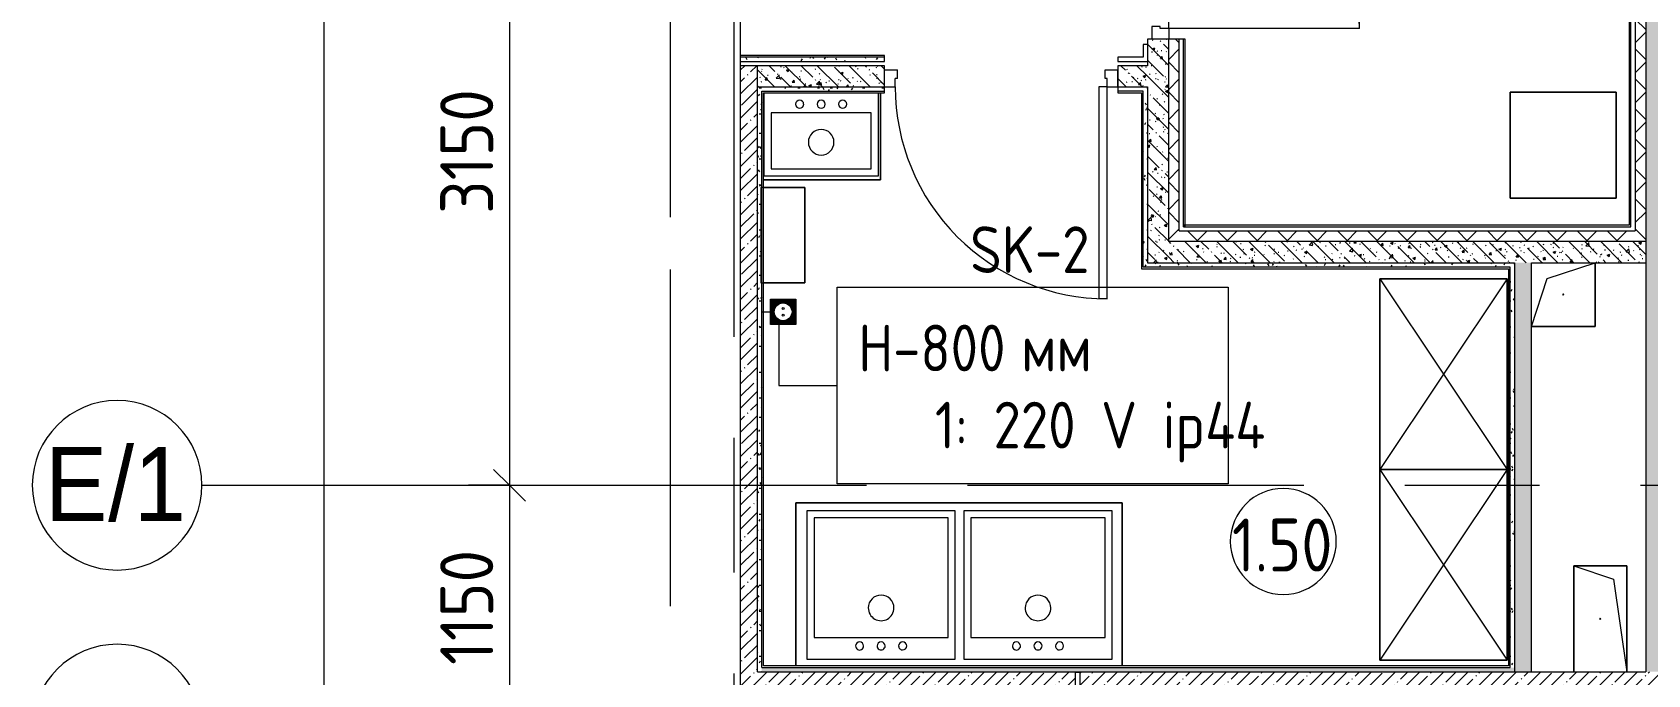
# Model space of a CAD drawing. Header units: millimetres. Extents: x 1322 to 199238, y -8553 to 29000.
# Drawn here: x 6018 to 13638, y 17256 to 20287 of the extents above; entities that cross this region are included whole.
import ezdxf

# ---------------------------------------------------------------- set-up
doc = ezdxf.new("R2010")
doc.units = ezdxf.units.MM
doc.linetypes.add('Осевая', pattern=[3175, 635, -476.25, 1587.5, -476.25])
for name, color, linetype, lineweight in [('A-ANNO-DIMS', 7, 'Continuous', 9), ('A-ANNO-DIMS-100', 7, 'Continuous', 9), ('A-AREA-IDEN', 7, 'Continuous', 9), ('A-DETL-GENF', 7, 'Continuous', 9), ('A-DOOR', 7, 'Continuous', 9), ('A-DOOR-1', 7, 'Continuous', 13), ('A-DOOR-FRAM', 7, 'Continuous', 13), ('A-GENM', 7, 'Continuous', 9), ('A-WALL', 7, 'Continuous', 9), ('E-ELEC-FIXT-IDEN', 7, 'Continuous', 9), ('I-WALL', 7, 'Continuous', 9), ('P-SANR-FIXT', 7, 'Continuous', 9), ('Оси', 7, 'Continuous', 9), ('Оси-1', 7, 'Continuous', 20), ('Оси-2', 7, 'Осевая', 9), ('Электрические приборы', 7, 'Continuous', 9)]:
    doc.layers.add(name, color=color, linetype=linetype, lineweight=lineweight)
for name, color, linetype, lineweight, true_color in [('A-WALL-1', 7, 'Continuous', 9, 0x3c3c3c), ('A-WALL-FNSH-1', 7, 'Continuous', 9, 0x3c3c3c), ('I-FURN-1', 7, 'Continuous', 9, 0xf0f0f0), ('Оси розеток', 7, 'Continuous', 9, 0xff1e23)]:
    doc.layers.add(name, color=color, linetype=linetype, lineweight=lineweight, true_color=true_color)
doc.styles.add('Arial', font='arial.ttf', dxfattribs={"width": 0.9, "height": 350})
doc.styles.add('GOST Common_3', font='GOST_Common.ttf', dxfattribs={"width": 0.9, "height": 220})
doc.styles.add('GOST Common_4', font='GOST_Common.ttf', dxfattribs={"width": 0.9, "height": 250})
doc.styles.add('ISOCPEUR', font='isocpeur.ttf', dxfattribs={"width": 0.9, "height": 250})
doc.dimstyles.new('ISO-2_5_0_9К_БОЛЬШОЙ_1', dxfattribs={"dimscale": 304.8, "dimtxt": 248.995294, "dimasz": 0.492126, "dimexe": 0.393701, "dimexo": 0.984252, "dimgap": 0, "dimtad": 1, "dimdec": 0, "dimrnd": 10, "dimzin": 0, "dimdsep": 46, "dimtxsty": 'ISOCPEUR', "dimblk1": 'OBLIQUE', "dimblk2": 'OBLIQUE', "dimsah": 1, "dimcen": 0.09, "dimdle": 0.393701, "dimazin": 0, "dimtfac": 1, "dimtdec": 4, "dimtix": 1, "dimtmove": 0, "dimatfit": 3, "dimfxl": 1, "dimtvp": 1, "dimtolj": 1, "dimtzin": 0, "dimarcsym": 2})
doc.dimstyles.new('ISO-2_5_0_9К_БОЛЬШОЙ_2', dxfattribs={"dimscale": 304.8, "dimtxt": 248.995294, "dimasz": 0.492126, "dimexe": 0.393701, "dimexo": 0.984252, "dimgap": 0, "dimtad": 1, "dimdec": 0, "dimrnd": 10, "dimzin": 0, "dimdsep": 46, "dimtxsty": 'ISOCPEUR', "dimblk1": 'OBLIQUE', "dimblk2": 'OBLIQUE', "dimsah": 1, "dimcen": 0.09, "dimdle": 0.393701, "dimazin": 0, "dimtfac": 1, "dimtdec": 4, "dimtix": 1, "dimtmove": 2, "dimatfit": 3, "dimfxl": 1, "dimtvp": 1, "dimtolj": 1, "dimtzin": 0, "dimarcsym": 2})
pattern_1 = [(45, (-75531.33, 0), (-57.024626, 57.024626), []), (45, (-75474.3, 0), (-57.024626, 57.024626), [100.806, -20.161, 3.353, -16.808])]
pattern_2 = [(135, (-75531.33, 0), (-75.43415, -75.43415), [106.68, -17.78, 3.556, -17.78]), (135, (-75531.33, 75.39), (-75.43415, -75.43415), []), (50, (-75531.33, 0), (127.52922, -11.15758), [13.335, -146.685]), (355, (-75531.33, 0), (-24.66966, 133.74002), [10.668, -117.348]), (100.451, (-75520.7, -0.93), (102.85973, 122.58178), [11.333, -124.663]), (46.184, (-75531.33, 35.56), (189.75516, -29.43036), [20.002, -220.027]), (96.636, (-75515.51, 33.1), (166.1822, 173.1996), [17, -186.995]), (351.184, (-75531.33, 35.56), (166.18393, 173.19757), [16.002, -176.022]), (21, (-75513.55, 26.67), (106.13027, -71.58603), [13.335, -146.685]), (326, (-75513.55, 26.67), (43.26188, 128.93175), [10.668, -117.348]), (71.451, (-75504.7, 20.7), (149.39198, 57.34505), [11.333, -124.663]), (37.5, (-75531.326, 0), (2.162228, 59.188357), [3.353, -112.573, 3.353, -115.773, -117.792]), (37.5, (-75531.326, 0), (2.162228, 59.188357), [-235.052, 3.353, -114.44]), (7.5, (-75531.326, 0), (46.773857, 70.126152), [3.353, -64.567, 3.353, -109.906, -44.894]), (7.5, (-75531.326, 0), (46.773857, 70.126152), [-181.178, 3.353, -41.542]), (327.5, (-75570.975, 0), (94.913671, -4.010093), [3.353, -41.097, 3.353, -135.331, -184.023]), (327.5, (-75570.975, 0), (94.913671, -4.010093), [-183.134, 3.353, -180.67]), (317.5, (-75588.755, 0), (103.69057, 17.79882), [3.353, -54.432, 3.353, -88.748, -130.683]), (317.5, (-75588.755, 0), (103.69057, 17.79882), [-149.885, 3.353, -127.33])]
pattern_3 = [(45, (-75531.33, 0), (-70.71068, 70.71068), []), (135, (-75531.33, 0), (-70.71068, -70.71068), [])]
pattern_4 = [(0, (-75531.326, 0), (121.92, 30.48), [10.058, -81.382, 10.058, -81.382, -487.68]), (0, (-75531.326, 0), (121.92, 30.48), [-182.88, 10.058, -172.822, 10.058, -81.382, -213.36]), (0, (-75531.326, 0), (121.92, 30.48), [-457.2, 10.058, -50.902, 10.058, -142.342]), (120, (-75485.606, 15.24), (-87.356454, 90.345817), [10.058, -81.382, 10.058, -81.382, -487.68]), (120, (-75485.606, 15.24), (-87.356454, 90.345817), [-182.88, 10.058, -172.822, 10.058, -81.382, -213.36]), (120, (-75485.606, 15.24), (-87.356454, 90.345817), [-457.2, 10.058, -50.902, 10.058, -142.342]), (240, (-75470.366, 76.2), (-34.563546, -120.825817), [10.058, -81.382, 10.058, -81.382, -487.68]), (240, (-75470.366, 76.2), (-34.563546, -120.825817), [-182.88, 10.058, -172.822, 10.058, -81.382, -213.36]), (240, (-75470.366, 76.2), (-34.563546, -120.825817), [-457.2, 10.058, -50.902, 10.058, -142.342])]

# ---------------------------------------------------------------- blocks, each defined once
blk = doc.blocks.new('110_Дверь_СКБ_1Ст_Внутренняя1 - Д-11а _огнестойкость EI 15_-32666892-План размещения напольных электротехнических лючков и розеток 1 этажа в осях 23_1-33')
at = {"layer": 'A-DOOR'}
blk.add_arc((-487.5, 50), 1000, 360, 90, dxfattribs=at)
at = {"layer": 'A-DOOR-1'}
for p, q in [((-487.5, 1050), (-447.5, 1050)), ((-487.5, 1050), (-487.5, 50)), ((-447.5, 50), (-447.5, 1050)), ((-487.5, 50), (-447.5, 50))]:
    blk.add_line(p, q, dxfattribs=at)
at = {"layer": 'A-DOOR-FRAM'}
for p, q in [((-487.5, 50), (-537.5, 50)), ((-537.5, 50), (-537.5, -30)), ((-487.5, 50), (-487.5, 10)), ((-487.5, 10), (-477.5, 10)), ((-477.5, 10), (-477.5, -30)), ((502.5, 10), (512.5, 10)), ((502.5, 10), (502.5, -30)), ((562.5, 50), (512.5, 50)), ((512.5, 50), (512.5, 10)), ((562.5, 50), (562.5, -30)), ((-477.5, -30), (-537.5, -30)), ((562.5, -30), (502.5, -30))]:
    blk.add_line(p, q, dxfattribs=at)
blk = doc.blocks.new('110_Дверь_СКБ_2Ст - Д-10а_ СОШ_Дв_1450x2100h_Горячий цех-25784455-План размещения напольных электротехнических лючков и розеток 1 этажа в осях 23_1-33')
at = {"layer": 'A-DOOR'}
for centre, radius, start, end in [((662.5, 50), 900, 90, 180), ((-637.5, 50), 400, 0, 90)]:
    blk.add_arc(centre, radius, start, end, dxfattribs=at)
at = {"layer": 'A-DOOR-1'}
for p, q in [((662.5, 950), (622.5, 950)), ((622.5, 50), (622.5, 950)), ((662.5, 950), (662.5, 50)), ((-637.5, 450), (-597.5, 450)), ((-637.5, 450), (-637.5, 50)), ((-597.5, 50), (-597.5, 450)), ((-637.5, 50), (-597.5, 50)), ((662.5, 50), (622.5, 50))]:
    blk.add_line(p, q, dxfattribs=at)
at = {"layer": 'A-DOOR-FRAM'}
for p, q in [((-687.5, 50), (-687.5, -30)), ((-687.5, 50), (-637.5, 50)), ((-637.5, 50), (-637.5, 10)), ((-627.5, 10), (-637.5, 10)), ((-627.5, 10), (-627.5, -30)), ((652.5, 10), (652.5, -30)), ((662.5, 10), (652.5, 10)), ((662.5, 50), (662.5, 10)), ((662.5, 50), (712.5, 50)), ((712.5, 50), (712.5, -30)), ((-687.5, -30), (-627.5, -30)), ((652.5, -30), (712.5, -30))]:
    blk.add_line(p, q, dxfattribs=at)
blk = doc.blocks.new('GM_Отверстие прямоугольное _в плите_ - Отверстие-V12-План размещения напольных электротехнических лючков и розеток 1 этажа в осях 23_1-33')
at = {"layer": 'A-GENM'}
for p, q in [((-250, -125), (-250, 125)), ((-250, 125), (250, 125)), ((250, 125), (-250, 125)), ((-250, 125), (-250, -125)), ((-187.5, 62.5), (250, 125)), ((-250, -125), (-187.5, 62.5)), ((250, -125), (-250, -125)), ((-250, -125), (250, -125))]:
    blk.add_line(p, q, dxfattribs=at)
for start, end in [(360, 180), (180, 360)]:
    blk.add_arc((0, 0), 2.5, start, end, dxfattribs=at)
blk = doc.blocks.new('GM_Отверстие прямоугольное _в плите_ - Отверстие-21958654-План размещения напольных электротехнических лючков и розеток 1 этажа в осях 23_1-33')
at = {"layer": 'A-GENM'}
for p, q in [((-75, 75), (150, 150)), ((150, 150), (150, -150)), ((150, -150), (150, 150)), ((-150, -150), (-75, 75)), ((150, -150), (-150, -150)), ((-150, -150), (150, -150))]:
    blk.add_line(p, q, dxfattribs=at)
for start, end in [(360, 180), (180, 360)]:
    blk.add_arc((0, 0), 2.5, start, end, dxfattribs=at)
blk = doc.blocks.new('Шкаф параметрический - 1_170п-25613823-План размещения напольных электротехнических лючков и розеток 1 этажа в осях 23_1-33')
at = {"layer": 'I-FURN-1'}
for p, q in [((0, 0), (900, -600)), ((0, -600), (900, 0)), ((900, 0), (0, 0)), ((0, 0), (0, -600)), ((0, -600), (0, 0)), ((0, 0), (900, 0)), ((900, -600), (900, 0)), ((900, 0), (900, -600)), ((0, -600), (900, -600)), ((900, -600), (0, -600))]:
    blk.add_line(p, q, dxfattribs=at)
blk = doc.blocks.new('Мойка кухонная - Мойка Steel Hammer SH R 5151 GLOWE 3-25614599-План размещения напольных электротехнических лючков и розеток 1 этажа в осях 23_1-33')
at = {"layer": 'P-SANR-FIXT'}
for p, q in [((350, 0), (-350, 0)), ((-350, 0), (-350, -700)), ((350, -700), (350, 0)), ((316.1, -102.3), (-316.6, -102.3)), ((-316.6, -102.3), (-316.6, -666.4)), ((316.1, -666.4), (316.1, -102.3)), ((-316.6, -666.4), (316.1, -666.4)), ((-350, -700), (350, -700))]:
    blk.add_line(p, q, dxfattribs=at)
for centre, radius, start, end in [((-101.6, -61.9), 19, 90, 180), ((-101.6, -61.9), 19, 180, 270), ((-101.6, -61.9), 19, 360, 90), ((-101.6, -61.9), 19.1, 270, 360), ((0, -61.9), 19, 360, 180), ((0, -61.9), 19, 180, 360), ((101.6, -61.9), 19.1, 360, 180), ((101.6, -61.9), 19.1, 180, 360), ((0, -241.3), 60.5, 360, 180), ((0, -241.3), 60.5, 180, 360)]:
    blk.add_arc(centre, radius, start, end, dxfattribs=at)
blk = doc.blocks.new('Мойка кухонная - Мойка Steel Hammer SH R 5151 GLOWE 2-25614168-План размещения напольных электротехнических лючков и розеток 1 этажа в осях 23_1-33')
at = {"layer": 'P-SANR-FIXT'}
for p, q in [((-270, -8), (-270, -400)), ((270, -400), (270, -8)), ((236.1, -102.3), (-236.6, -102.3)), ((-236.6, -102.3), (-236.6, -366.4)), ((236.1, -366.4), (236.1, -102.3)), ((-236.6, -366.4), (236.1, -366.4)), ((-270, -400), (270, -400))]:
    blk.add_line(p, q, dxfattribs=at)
for centre, radius, start, end in [((-101.6, -61.9), 19, 90, 180), ((-101.6, -61.9), 19, 180, 270), ((-101.6, -61.9), 19, 360, 90), ((-101.6, -61.9), 19.1, 270, 360), ((0, -61.9), 19, 360, 180), ((0, -61.9), 19, 180, 360), ((101.6, -61.9), 19.1, 360, 180), ((101.6, -61.9), 19.1, 180, 360), ((0, -241.3), 60.5, 360, 180), ((0, -241.3), 60.5, 180, 360)]:
    blk.add_arc(centre, radius, start, end, dxfattribs=at)
blk = doc.blocks.new('Блок Розеток и Выключателей - Блок Розеток и Выключателей_SK2-27368969-План размещения напольных электротехнических лючков и розеток 1 этажа в осях 23_1-33')
at = {"layer": 'A-DETL-GENF'}
for p, q in [((-60, -40), (60, -40)), ((-60, -160), (-60, -40)), ((-55.2, -44.8), (-55.2, -155.2)), ((55.2, -44.8), (-55.2, -44.8)), ((-52.8, -47.2), (-52.8, -152.8)), ((52.8, -47.2), (-52.8, -47.2)), ((50.4, -49.6), (-50.4, -49.6)), ((-50.4, -49.6), (-50.4, -150.4)), ((48, -52), (-48, -52)), ((-48, -52), (-48, -148)), ((45.6, -54.4), (-45.6, -54.4)), ((-45.6, -54.4), (-45.6, -145.6)), ((-9.6, -56.8), (-43.2, -56.8)), ((-43.2, -56.8), (-43.2, -92.8)), ((-16.8, -59.2), (-40.8, -59.2)), ((-40.8, -59.2), (-40.8, -83.2)), ((-21.6, -61.6), (-38.4, -61.6)), ((-38.4, -61.6), (-38.4, -78.4)), ((-26.4, -64), (-36, -64)), ((-36, -64), (-36, -73.6)), ((-28.8, -66.4), (-33.6, -66.4)), ((-33.6, -66.4), (-33.6, -71.2)), ((9.6, -56.8), (43.2, -56.8)), ((16.8, -59.2), (40.8, -59.2)), ((21.6, -61.6), (38.4, -61.6)), ((26.4, -64), (36, -64)), ((28.8, -66.4), (33.6, -66.4)), ((33.6, -66.4), (33.6, -71.2)), ((36, -64), (36, -73.6)), ((38.4, -61.6), (38.4, -78.4)), ((40.8, -59.2), (40.8, -83.2)), ((43.2, -56.8), (43.2, -92.8)), ((45.6, -54.4), (45.6, -145.6)), ((48, -52), (48, -148)), ((50.4, -49.6), (50.4, -150.4)), ((52.8, -47.2), (52.8, -152.8)), ((55.2, -44.8), (55.2, -155.2)), ((60, -40), (60, -160)), ((50.4, -150.4), (-50.4, -150.4)), ((48, -148), (-48, -148)), ((45.6, -145.6), (-45.6, -145.6)), ((-43.2, -143.2), (-43.2, -107.2)), ((-9.6, -143.2), (-43.2, -143.2)), ((-40.8, -140.8), (-40.8, -116.8)), ((-16.8, -140.8), (-40.8, -140.8)), ((-38.4, -138.4), (-38.4, -121.6)), ((-21.6, -138.4), (-38.4, -138.4)), ((-36, -136), (-36, -126.4)), ((-26.4, -136), (-36, -136)), ((-33.6, -133.6), (-33.6, -128.8)), ((-28.8, -133.6), (-33.6, -133.6)), ((9.6, -143.2), (43.2, -143.2)), ((16.8, -140.8), (40.8, -140.8)), ((21.6, -138.4), (38.4, -138.4)), ((26.4, -136), (36, -136)), ((28.8, -133.6), (33.6, -133.6)), ((33.6, -133.6), (33.6, -128.8)), ((36, -136), (36, -126.4)), ((38.4, -138.4), (38.4, -121.6)), ((40.8, -140.8), (40.8, -116.8)), ((43.2, -143.2), (43.2, -107.2)), ((60, -160), (-60, -160)), ((55.2, -155.2), (-55.2, -155.2)), ((52.8, -152.8), (-52.8, -152.8))]:
    blk.add_line(p, q, dxfattribs=at)
for centre, radius in [((0, -100), 42), ((-15.6, -100), 4.8), ((15.6, -100), 4.8)]:
    blk.add_circle(centre, radius, dxfattribs=at)
at = {"layer": 'Оси розеток'}
blk.add_line((0, 0), (0, -40), dxfattribs=at)
blk = doc.blocks.new('DET_L_Линия разрыва - М100-30654842-План размещения напольных электротехнических лючков и розеток 1 этажа в осях 23_1-33')
at = {"layer": 'A-DETL-GENF'}
blk.add_line((11739.9, 0), (0, 0), dxfattribs=at)
blk = doc.blocks.new('Ось сетки - D8-29747960-План размещения напольных электротехнических лючков и розеток 1 этажа в осях 23_1-33')
at = {"layer": 'Оси-1'}
for start, end in [(360, 180), (180, 360)]:
    blk.add_arc((0, 0), 4, start, end, dxfattribs=at)
blk = doc.blocks.new('DIMBLOCK15-План размещения напольных электротехнических лючков и розеток 1 этажа в осях 23_1-33')
at = {"layer": 'A-ANNO-DIMS-100', "lineweight": 20}
for p, q in [((8268.9, 21300), (8193.9, 21375)), ((8268.9, 21300), (8343.9, 21225)), ((8268.9, 18150), (8193.9, 18225)), ((8268.9, 18150), (8343.9, 18075))]:
    blk.add_line(p, q, dxfattribs=at)
at = {"layer": 'A-ANNO-DIMS-100'}
for p, q in [((8075, 21300), (8388.9, 21300)), ((8268.9, 21300), (8075, 21300)), ((8268.9, 21300), (8268.9, 18150)), ((8075, 18150), (8388.9, 18150)), ((8268.9, 18150), (8075, 18150))]:
    blk.add_line(p, q, dxfattribs=at)
at = {"layer": 'A-ANNO-DIMS-100', "color": 0, "insert": (7942.3, 19430.5), "char_height": 250, "width": 706.764, "attachment_point": 1, "rotation": 90, "line_spacing_factor": 1.149209, "style": 'ISOCPEUR'}
blk.add_mtext('3150', dxfattribs=at)
blk = doc.blocks.new('_Oblique')
at = {"color": 0, "linetype": 'ByBlock', "lineweight": -2}
blk.add_line((-0.5, -0.5), (0.5, 0.5), dxfattribs=at)
blk = doc.blocks.new('DIMBLOCK16-План размещения напольных электротехнических лючков и розеток 1 этажа в осях 23_1-33')
at = {"layer": 'A-ANNO-DIMS-100', "lineweight": 20}
for p, q in [((8268.9, 18150), (8193.9, 18225)), ((8268.9, 18150), (8343.9, 18075)), ((8268.9, 17000), (8193.9, 17075)), ((8268.9, 17000), (8343.9, 16925))]:
    blk.add_line(p, q, dxfattribs=at)
at = {"layer": 'A-ANNO-DIMS-100'}
for p, q in [((8075, 18150), (8388.9, 18150)), ((8268.9, 18150), (8075, 18150)), ((8268.9, 18150), (8268.9, 17000)), ((8075, 17000), (8388.9, 17000)), ((8268.9, 17000), (8075, 17000))]:
    blk.add_line(p, q, dxfattribs=at)
at = {"layer": 'A-ANNO-DIMS-100', "color": 0, "insert": (7942.3, 17302.1), "char_height": 250, "width": 655.049, "attachment_point": 1, "rotation": 90, "line_spacing_factor": 1.149209, "style": 'ISOCPEUR'}
blk.add_mtext('1150', dxfattribs=at)
blk = doc.blocks.new('DIMBLOCK25-План размещения напольных электротехнических лючков и розеток 1 этажа в осях 23_1-33')
at = {"layer": 'A-ANNO-DIMS-100', "lineweight": 20}
for p, q in [((7393, 27000), (7318, 27075)), ((7393, 27000), (7468, 26925)), ((7393, 0), (7318, 75)), ((7393, 0), (7468, -75))]:
    blk.add_line(p, q, dxfattribs=at)
at = {"layer": 'A-ANNO-DIMS-100'}
for p, q in [((7393, 27120), (7393, -120)), ((7199.1, 27000), (7513, 27000)), ((7393, 27000), (7199.1, 27000)), ((7199.1, 0), (7513, 0)), ((7393, 0), (7199.1, 0))]:
    blk.add_line(p, q, dxfattribs=at)
at = {"layer": 'A-ANNO-DIMS-100', "color": 0, "insert": (7066.4, 13572), "char_height": 250, "width": 948.097, "attachment_point": 1, "rotation": 90, "line_spacing_factor": 1.149209, "style": 'ISOCPEUR'}
blk.add_mtext('27000', dxfattribs=at)
blk = doc.blocks.new('Марка_Помещения - Номер-25198446-План размещения напольных электротехнических лючков и розеток 1 этажа в осях 23_1-33')
at = {"layer": 'A-AREA-IDEN'}
for start, end in [(360, 180), (180, 360)]:
    blk.add_arc((0, 0), 2.5, start, end, dxfattribs=at)

msp = doc.modelspace()

# ---------------------------------------------------------------- hatches: boundary and pattern name
at = {"layer": 'I-WALL'}
h = msp.add_hatch(dxfattribs=at)
h.set_pattern_fill('FP_2', color=256, style=0, pattern_type=2)
h.set_pattern_definition(pattern_1)
h.paths.add_polyline_path([(13669.6, 17270), (13878.7, 17270.3), (13878.7, 27100), (13628.7, 27100), (13628.7, 17270)])
h = msp.add_hatch(dxfattribs=at)
h.set_pattern_fill('FP_5', color=256, style=0, pattern_type=2)
h.set_pattern_definition(pattern_3)
h.paths.add_polyline_path([(11378.7, 19300), (11428.7, 19300), (11428.7, 20255), (11378.7, 20255), (11378.7, 19706.2)])
h.paths.add_polyline_path([(11428.7, 21655), (11428.7, 23430), (11378.7, 23430), (11378.7, 21655)])
h = msp.add_hatch(dxfattribs=at)
h.set_pattern_fill('FP_5', color=256, style=0, pattern_type=2)
h.set_pattern_definition(pattern_3)
h.paths.add_polyline_path([(13628.7, 19350), (13628.7, 23100), (13578.7, 23100), (13578.7, 19350)])
h = msp.add_hatch(dxfattribs=at)
h.set_pattern_fill('FP_31', color=256, style=0, pattern_type=2)
h.set_pattern_definition(pattern_4)
h.paths.add_polyline_path([(11278.7, 20150), (11278.7, 20230), (11258.7, 20230), (11258.7, 20150)])
h.paths.add_polyline_path([(11278.7, 21660), (11278.7, 21680), (11258.7, 21680), (11258.7, 21660)])
h = msp.add_hatch(dxfattribs=at)
h.set_pattern_fill('FP_6', color=256, style=0, pattern_type=2)
h.set_pattern_definition(pattern_2)
h.paths.add_polyline_path([(11378.7, 20030), (11378.7, 20255), (11278.7, 20255), (11278.7, 20030)])
h.paths.add_polyline_path([(11378.7, 21655), (11378.7, 21680), (11278.7, 21680), (11278.7, 21655)])
h = msp.add_hatch(dxfattribs=at)
h.set_pattern_fill('FP_31', color=256, style=0, pattern_type=2)
h.set_pattern_definition(pattern_4)
h.paths.add_polyline_path([(11258.7, 20150), (11258.7, 20170), (11138.7, 20170), (11138.7, 20150)])
h.paths.add_polyline_path([(10038.7, 20150), (10038.7, 20170), (9359.3, 20170), (9359.3, 20150), (10011.9, 20150)])
h = msp.add_hatch(dxfattribs=at)
h.set_pattern_fill('FP_2', color=256, style=0, pattern_type=2)
h.set_pattern_definition(pattern_1)
h.paths.add_polyline_path([(9438.7, 17270), (9438.7, 20130), (9359.3, 20130), (9359.3, 17270)])
h = msp.add_hatch(dxfattribs=at)
h.set_pattern_fill('FP_6', color=256, style=0, pattern_type=2)
h.set_pattern_definition(pattern_2)
h.paths.add_polyline_path([(11278.7, 20030), (11278.7, 20130), (11138.7, 20130), (11138.7, 20030)])
h.paths.add_polyline_path([(10038.7, 20030), (10038.7, 20130), (9438.7, 20130), (9438.7, 20030), (10011.9, 20030)])
h = msp.add_hatch(dxfattribs=at)
h.set_pattern_fill('FP_31', color=256, style=0, pattern_type=2)
h.set_pattern_definition(pattern_4)
h.paths.add_polyline_path([(11250.7, 20010), (11258.7, 20010), (11258.7, 20030), (11138.7, 20030), (11138.7, 20010)])
h.paths.add_polyline_path([(9438.7, 20010), (10038.7, 20010), (10038.7, 20030), (9438.7, 20030)])
h = msp.add_hatch(dxfattribs=at)
h.set_pattern_fill('FP_31', color=256, style=0, pattern_type=2)
h.set_pattern_definition(pattern_4)
h.paths.add_polyline_path([(9438.7, 17270), (9458.7, 17270.3), (9458.7, 20010), (9438.7, 20010), (9438.7, 17270.3)])
h = msp.add_hatch(dxfattribs=at)
h.set_pattern_fill('FP_31', color=256, style=0, pattern_type=2)
h.set_pattern_definition(pattern_4)
h.paths.add_polyline_path([(11258.7, 19200), (11278.7, 19200), (11278.7, 20030), (11258.7, 20030), (11258.7, 19706.2)])
h = msp.add_hatch(dxfattribs=at)
h.set_pattern_fill('FP_6', color=256, style=0, pattern_type=2)
h.set_pattern_definition(pattern_2)
h.paths.add_polyline_path([(11378.7, 19200), (11378.7, 20030), (11278.7, 20030), (11278.7, 19200)])
h = msp.add_hatch(dxfattribs=at)
h.set_pattern_fill('FP_6', color=256, style=0, pattern_type=2)
h.set_pattern_definition(pattern_2)
h.paths.add_polyline_path([(13628.7, 19200), (13628.7, 19300), (11378.7, 19300), (11378.7, 19200), (13089.7, 19200)])
h = msp.add_hatch(dxfattribs=at)
h.set_pattern_fill('FP_5', color=256, style=0, pattern_type=2)
h.set_pattern_definition(pattern_3)
h.paths.add_polyline_path([(13628.7, 19300), (13628.7, 19350), (11428.7, 19350), (11428.7, 19300), (13004.5, 19300)])
h = msp.add_hatch(dxfattribs=at)
h.set_pattern_fill('FP_31', color=256, style=0, pattern_type=2)
h.set_pattern_definition(pattern_4)
h.paths.add_polyline_path([(12981.7, 19180), (12989.7, 19180), (12989.7, 19200), (11258.7, 19200), (11258.7, 19180), (11674.5, 19180)])
h = msp.add_hatch(dxfattribs=at)
h.set_pattern_fill('FP_31', color=256, style=0, pattern_type=2)
h.set_pattern_definition(pattern_4)
h.paths.add_polyline_path([(12989.7, 17290), (13009.7, 17290), (13009.7, 19200), (12989.7, 19200), (12989.7, 17298)])
h = msp.add_hatch(dxfattribs=at)
h.set_pattern_fill('FP_6', color=256, style=0, pattern_type=2)
h.set_pattern_definition(pattern_2)
h.paths.add_polyline_path([(13089.7, 16180), (13089.7, 17050), (13009.7, 17050), (13009.7, 16180)])
h.paths.add_polyline_path([(13089.7, 17270), (13089.7, 19200), (13009.7, 19200), (13009.7, 17270)])
h = msp.add_hatch(dxfattribs=at)
h.set_pattern_fill('FP_2', color=256, style=0, pattern_type=2)
h.set_pattern_definition(pattern_1)
h.paths.add_polyline_path([(10738.7, 17050), (10738.7, 17270), (9359.3, 17270), (9359.3, 17050), (10344.4, 17050)])
h = msp.add_hatch(dxfattribs=at)
h.set_pattern_fill('FP_31', color=256, style=0, pattern_type=2)
h.set_pattern_definition(pattern_4)
h.paths.add_polyline_path([(9458.7, 17270), (13009.7, 17270.3), (13009.7, 17290), (9458.7, 17290), (9458.7, 17270.3)])
h = msp.add_hatch(dxfattribs=at)
h.set_pattern_fill('FP_2', color=256, style=0, pattern_type=2)
h.set_pattern_definition(pattern_1)
h.paths.add_polyline_path([(10938.7, 16100), (10938.7, 17270), (10738.7, 17270), (10738.7, 16100)])
h = msp.add_hatch(dxfattribs=at)
h.set_pattern_fill('FP_2', color=256, style=0, pattern_type=2)
h.set_pattern_definition(pattern_1)
h.paths.add_polyline_path([(16994.7, 17050), (17278.7, 17050), (17278.7, 17270), (10958.7, 17270), (10958.7, 17050), (15664.7, 17050)])

# ---------------------------------------------------------------- linework, layer by layer
at = {"layer": 'A-WALL'}
for p, q in [((13628.7, 23125), (13628.7, 19300)), ((13558.7, 19370), (13558.7, 23030)), ((13578.7, 23050), (13578.7, 19350)), ((11428.7, 19350), (11428.7, 20255)), ((9458.7, 17290), (9458.7, 20010)), ((11258.7, 20010), (11138.7, 20010)), ((11258.7, 19200), (11258.7, 20010)), ((11448.7, 19370), (11456.7, 19370)), ((11428.7, 19350), (13578.7, 19350)), ((12989.7, 19180), (11258.7, 19180)), ((12989.7, 17290), (12989.7, 19180)), ((9458.7, 17290), (12989.7, 17290))]:
    msp.add_line(p, q, dxfattribs=at)
at = {"layer": 'A-WALL-1'}
for p, q in [((11258.7, 20230), (11258.7, 20170)), ((11278.7, 20230), (11258.7, 20230)), ((11278.7, 20255), (11278.7, 20130)), ((11428.7, 20255), (11278.7, 20255)), ((11378.7, 19300), (11378.7, 20255)), ((10038.7, 20170), (9359.3, 20170)), ((9359.3, 20150), (10038.7, 20150)), ((10038.7, 20130), (9359.3, 20130)), ((9438.7, 17270), (9438.7, 20130)), ((10038.7, 20150), (10038.7, 20170)), ((10038.7, 20010), (10038.7, 20130)), ((11258.7, 20170), (11138.7, 20170)), ((11138.7, 20170), (11138.7, 20150)), ((11138.7, 20150), (11278.7, 20150)), ((11278.7, 20130), (11138.7, 20130)), ((11138.7, 20130), (11138.7, 20010)), ((9438.7, 20030), (10038.7, 20030)), ((9458.7, 20010), (10038.7, 20010)), ((11138.7, 20030), (11278.7, 20030)), ((11278.7, 20030), (11278.7, 19200)), ((13628.7, 19300), (11378.7, 19300)), ((13628.7, 19300), (13628.7, 17270)), ((11278.7, 19200), (13009.7, 19200)), ((13009.7, 19200), (13009.7, 17270)), ((13089.7, 19200), (13628.7, 19200)), ((13089.7, 17270), (13089.7, 19200)), ((9438.7, 17270), (13628.7, 17270)), ((10938.7, 14730), (10938.7, 17270)), ((10958.7, 17270), (10958.7, 17050))]:
    msp.add_line(p, q, dxfattribs=at)
at = {"layer": 'A-WALL-FNSH-1'}
for p, q in [((13550.7, 23022), (13550.7, 19378)), ((11456.7, 20255), (11428.7, 20255)), ((11448.7, 19370), (11448.7, 20255)), ((11456.7, 19370), (11456.7, 20255)), ((10038.7, 20178), (9359.3, 20178)), ((10038.7, 20170), (10038.7, 20178)), ((9466.7, 17298), (9466.7, 20002)), ((9466.7, 20002), (10038.7, 20002)), ((10038.7, 20002), (10038.7, 20010)), ((11138.7, 20010), (11138.7, 20002)), ((11138.7, 20002), (11250.7, 20002)), ((11250.7, 20002), (11250.7, 19172)), ((13550.7, 19378), (11449.2, 19378)), ((11449.2, 19378), (11449.2, 19370)), ((11456.7, 19370), (13558.7, 19370)), ((11250.7, 19172), (12981.7, 19172)), ((11258.7, 19180), (11258.7, 19200)), ((12981.7, 19172), (12981.7, 17298)), ((12981.7, 17298), (9466.7, 17298))]:
    msp.add_line(p, q, dxfattribs=at)
at = {"layer": 'E-ELEC-FIXT-IDEN'}
for p, q in [((9539.7, 18908.6), (9539.7, 18621.6)), ((9539.7, 18621.6), (9815.3, 18621.6))]:
    msp.add_line(p, q, dxfattribs=at)
at = {"layer": 'E-ELEC-FIXT-IDEN', "flags": 128}
msp.add_lwpolyline([(9815.3, 19085.6), (11658.7, 19085.6), (11658.7, 18157.6), (9815.3, 18157.6)], close=True, dxfattribs=at)
at = {"layer": 'I-FURN-1'}
for p, q in [((10019.6, 19591.4), (10019.6, 20002)), ((10019.6, 20002), (10019.6, 19591.4)), ((13488.7, 20005.6), (12988.7, 20005.6)), ((12988.7, 20005.6), (12988.7, 19505.6)), ((12988.7, 19505.6), (12988.7, 20005.6)), ((12988.7, 20005.6), (13488.7, 20005.6)), ((13488.7, 19505.6), (13488.7, 20005.6)), ((13488.7, 20005.6), (13488.7, 19505.6)), ((9466.7, 19591.4), (10019.6, 19591.4)), ((10019.6, 19591.4), (9466.7, 19591.4)), ((9662.5, 19555), (9454.8, 19555)), ((9454.8, 19555), (9454.8, 19105)), ((9466.7, 19555), (9662.5, 19555)), ((9662.5, 19105), (9662.5, 19555)), ((9662.5, 19555), (9662.5, 19105)), ((12988.7, 19505.6), (13488.7, 19505.6)), ((13488.7, 19505.6), (12988.7, 19505.6)), ((9454.8, 19105), (9662.5, 19105)), ((9662.5, 19105), (9466.7, 19105)), ((9619.7, 18067.5), (9619.7, 17298)), ((11159.7, 18067.5), (9619.7, 18067.5)), ((9619.7, 18067.5), (11159.7, 18067.5)), ((9619.7, 17298), (9619.7, 18067.5)), ((11159.7, 17298), (11159.7, 18067.5)), ((11159.7, 18067.5), (11159.7, 17298)), ((10938.7, 17267.5), (10958.7, 17267.5)), ((10958.7, 17267.5), (10938.7, 17267.5))]:
    msp.add_line(p, q, dxfattribs=at)
at = {"layer": 'Оси'}
for p, q in [((9028.7, 19415.1), (9028.7, 21915.1)), ((9328.7, 19415.1), (9328.7, 21915.1)), ((6818.1, 18150), (9318.1, 18150))]:
    msp.add_line(p, q, dxfattribs=at)
at = {"layer": 'Оси-2'}
for p, q in [((9028.7, 593.7), (9028.7, 19415.1)), ((9328.7, 1863.7), (9328.7, 19415.1)), ((9318.1, 18150), (47228.7, 18150))]:
    msp.add_line(p, q, dxfattribs=at)

# ---------------------------------------------------------------- block references
at = {"layer": 'A-AREA-IDEN', "xscale": 99.99999999999993, "yscale": 99.99999999999993, "zscale": 99.99999999999993}
msp.add_blockref('Марка_Помещения - Номер-25198446-План размещения напольных электротехнических лючков и розеток 1 этажа в осях 23_1-33', (11919.2, 17884.7), dxfattribs=at)
at = {"layer": 'A-DETL-GENF', "rotation": 270.0000000000003}
msp.add_blockref('DET_L_Линия разрыва - М100-30654842-План размещения напольных электротехнических лючков и розеток 1 этажа в осях 23_1-33', (9359.3, 27380.8), dxfattribs=at)
at = {"layer": 'A-DOOR'}
for name, p, rotation in [('110_Дверь_СКБ_2Ст - Д-10а_ СОШ_Дв_1450x2100h_Горячий цех-25784455-План размещения напольных электротехнических лючков и розеток 1 этажа в осях 23_1-33', (11328.7, 20967.5), 270), ('110_Дверь_СКБ_1Ст_Внутренняя1 - Д-11а _огнестойкость EI 15_-32666892-План размещения напольных электротехнических лючков и розеток 1 этажа в осях 23_1-33', (10601.2, 20080), 180)]:
    msp.add_blockref(name, p, dxfattribs=dict(at, rotation=rotation))
at = {"layer": 'A-GENM'}
msp.add_blockref('GM_Отверстие прямоугольное _в плите_ - Отверстие-21958654-План размещения напольных электротехнических лючков и розеток 1 этажа в осях 23_1-33', (13239.7, 19050), dxfattribs=at)
at = {"layer": 'A-GENM', "rotation": 270}
msp.add_blockref('GM_Отверстие прямоугольное _в плите_ - Отверстие-V12-План размещения напольных электротехнических лючков и розеток 1 этажа в осях 23_1-33', (13414.4, 17520), dxfattribs=at)
at = {"layer": 'I-FURN-1', "rotation": 270.0000000000001}
for p in [(12974.7, 19124.9), (12974.7, 18224.9)]:
    msp.add_blockref('Шкаф параметрический - 1_170п-25613823-План размещения напольных электротехнических лючков и розеток 1 этажа в осях 23_1-33', p, dxfattribs=at)
at = {"layer": 'P-SANR-FIXT'}
msp.add_blockref('Мойка кухонная - Мойка Steel Hammer SH R 5151 GLOWE 2-25614168-План размещения напольных электротехнических лючков и розеток 1 этажа в осях 23_1-33', (9739.3, 20010), dxfattribs=at)
at = {"layer": 'P-SANR-FIXT', "rotation": 180}
for p in [(10022.1, 17330), (10762.1, 17330)]:
    msp.add_blockref('Мойка кухонная - Мойка Steel Hammer SH R 5151 GLOWE 3-25614599-План размещения напольных электротехнических лючков и розеток 1 этажа в осях 23_1-33', p, dxfattribs=at)
at = {"layer": 'Оси-1', "xscale": 99.99999999999993, "yscale": 99.99999999999993, "zscale": 99.99999999999993, "rotation": 269.9999999999994}
for p in [(6418.1, 18150), (6418.1, 17000)]:
    msp.add_blockref('Ось сетки - D8-29747960-План размещения напольных электротехнических лючков и розеток 1 этажа в осях 23_1-33', p, dxfattribs=at)
at = {"layer": 'Электрические приборы', "rotation": 90}
msp.add_blockref('Блок Розеток и Выключателей - Блок Розеток и Выключателей_SK2-27368969-План размещения напольных электротехнических лючков и розеток 1 этажа в осях 23_1-33', (9459.7, 18968.6), dxfattribs=at)

# ---------------------------------------------------------------- texts
at = {"layer": 'A-AREA-IDEN', "insert": (11677.3, 17993.3), "char_height": 250, "width": 606.076, "attachment_point": 1, "style": 'GOST Common_4'}
msp.add_mtext('1.50', dxfattribs=at)
at = {"layer": 'E-ELEC-FIXT-IDEN', "char_height": 220, "attachment_point": 1, "style": 'GOST Common_3'}
for s, insert, width in [('SK-2', (10442.2, 19371.9), 707.088), ('H-800 ', (9915.3, 18907.9), 930.759), ('мм', (10683.2, 18907.9), 375.19), ('   1: 220 V ip44', (9915.3, 18544.1), 1984.177)]:
    msp.add_mtext(s, dxfattribs=dict(at, insert=insert, width=width))
at = {"layer": 'Оси', "char_height": 350, "attachment_point": 1, "style": 'Arial'}
for s, insert, width in [('\\fArial|b0|i0|c204|p34|;\\W.9;Е', (6078.1, 18331), 360.759), ('/1', (6375.7, 18331), 454.557)]:
    msp.add_mtext(s, dxfattribs=dict(at, insert=insert, width=width))

# ---------------------------------------------------------------- dimensions: what is measured, and where the dimension line sits
at = {"layer": 'A-ANNO-DIMS'}
dim = msp.add_linear_dim(base=(7393, 0), p1=(7499.1, 27000), p2=(7499.1, 0), angle=90, dimstyle='ISO-2_5_0_9К_БОЛЬШОЙ_2', override={"dimpost": '<>', "dimfxl": 26999.999823}, dxfattribs=at)
dim.commit()
dim.dimension.update_dxf_attribs({"geometry": 'DIMBLOCK25-План размещения напольных электротехнических лючков и розеток 1 этажа в осях 23_1-33', "text_midpoint": (7233.1, 14046), "dimtype": 160, "text_rotation": 90})
for base, p1, p2, override, picture, middle in [((8268.9, 18150), (8375, 21300), (8375, 18150), {"dimpost": '<>', "dimfxl": 3150}, 'DIMBLOCK15-План размещения напольных электротехнических лючков и розеток 1 этажа в осях 23_1-33', (8143.9, 19725)), ((8268.9, 17000), (8375, 18150), (8375, 17000), {"dimpost": '<>', "dimfxl": 1150}, 'DIMBLOCK16-План размещения напольных электротехнических лючков и розеток 1 этажа в осях 23_1-33', (8143.9, 17575))]:
    dim = msp.add_linear_dim(base=base, p1=p1, p2=p2, angle=90, dimstyle='ISO-2_5_0_9К_БОЛЬШОЙ_1', override=override, dxfattribs=at)
    dim.commit()
    dim.dimension.update_dxf_attribs({"geometry": picture, "text_midpoint": middle})

doc.saveas('drawing.dxf')
